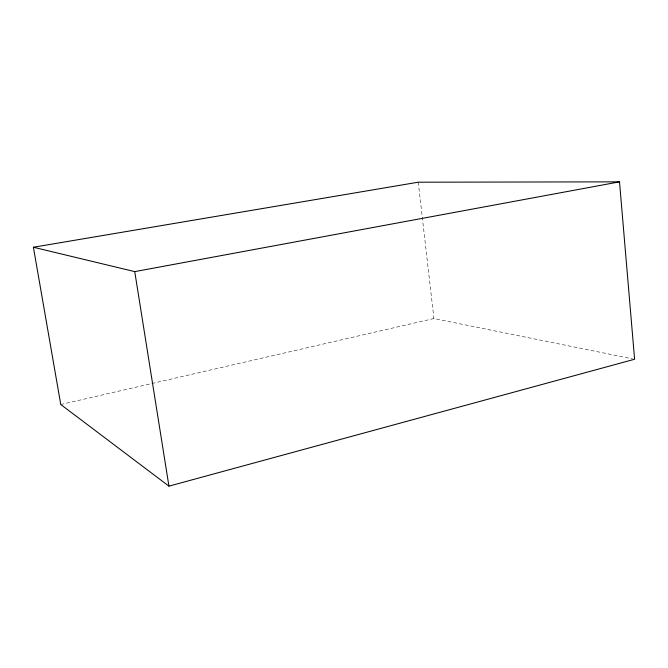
<?xml version="1.0" encoding="UTF-8"?>
<svg xmlns="http://www.w3.org/2000/svg" width="668" height="668" viewBox="0 0 668 668"><rect width="100%" height="100%" fill="white"/><g stroke="black" fill="none" stroke-linecap="round" stroke-linejoin="round"><path stroke-width="0.5" stroke-dasharray="3.34 2.5" d="M60.771 404.507L433.933 318.536L632.563 358.841M418.251 182.205L433.933 318.536"/><path stroke-width="1" d="M168.937 486.154L634.6 359.25L619.512 181.846L418.251 182.205L33.4 247.244L60.771 404.507L168.937 486.154L134.744 271.617L33.4 247.244M134.744 271.617L619.512 181.846"/></g></svg>
